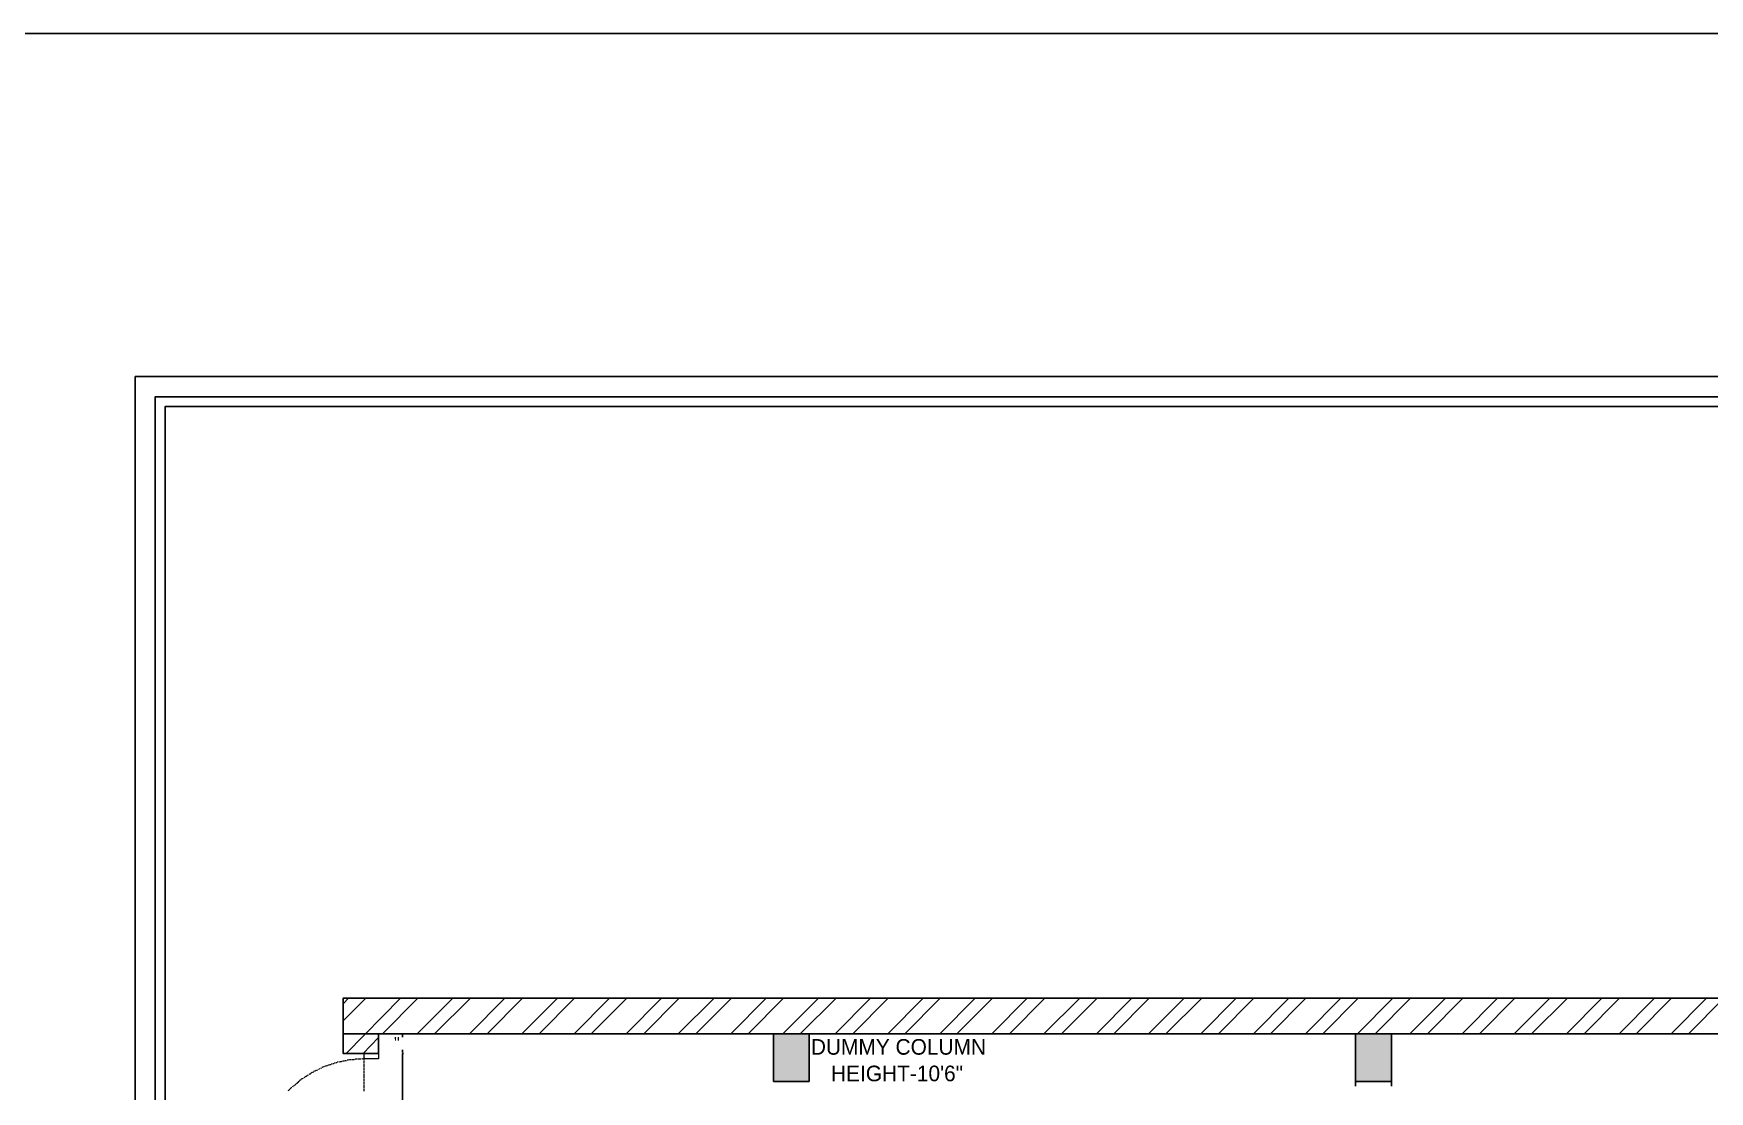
# Model space of a CAD drawing. Header units: inches. Extents: x 9636 to 21597, y -10243 to 557.
# Drawn here: x 13988.5 to 14413.9, y -1627.1 to -1358.7 of the extents above; entities that cross this region are included whole.
import ezdxf

# ---------------------------------------------------------------- set-up
doc = ezdxf.new("R2010")
doc.units = ezdxf.units.IN
doc.header["$MEASUREMENT"] = 0
for name, color, linetype in [('PDF_0', 7, 'Continuous'), ('PDF_A-Door-Frame', 1, 'Continuous'), ('PDF_FURNI', 7, 'Continuous'), ('PDF_Text', 5, 'Continuous')]:
    doc.layers.add(name, color=color, linetype=linetype)
doc.layers.add('PDF_A-Door-Swing', color=9, linetype='Continuous', true_color=0x808080)
doc.layers.add('PDF_IEL-HATCH-002', color=7, linetype='Continuous', true_color=0xf27172)
doc.styles.add('PDF Stylus BT', font='stylu.ttf')

msp = doc.modelspace()

# ---------------------------------------------------------------- linework, layer by layer
at = {"color": 3}
msp.add_lwpolyline([(17284.65, -1358.66), (12774.54, -1358.66), (12774.54, -10242.64), (17284.65, -10242.64)], close=True, dxfattribs=at)
at = {"layer": 'PDF_0', "lineweight": 25}
for points in [[(14503.06, -1728.49), (14503.06, -1776.51), (14669.09, -1776.51), (14669.09, -1612.48), (14076.09, -1612.48), (14076.09, -1617.47), (14067.11, -1617.47), (14067.11, -1603.5), (14678.07, -1603.5), (14678.07, -1776.51), (14678.07, -1785.49), (14118.13, -1785.49), (14118.13, -1776.51), (14494.08, -1776.51), (14494.08, -1728.49)], [(14185.36, -1612.48), (14185.36, -1624.58), (14176.38, -1624.58), (14176.38, -1612.48)], [(14333.17, -1612.48), (14333.17, -1624.58), (14324.06, -1624.58), (14324.06, -1612.48)], [(14082.45, -1617.47), (14082.2, -1617.47)]]:
    msp.add_lwpolyline(points, close=True, dxfattribs=at)
for points in [[(14076.09, -1612.48), (14067.11, -1612.48)], [(14082.2, -1612.48), (14082.45, -1612.48)], [(14324.06, -1612.48), (14324.06, -1618.34)], [(14333.17, -1612.48), (14333.17, -1618.34)], [(14324.06, -1620.84), (14324.06, -1625.83)], [(14333.17, -1620.84), (14333.17, -1625.83)]]:
    msp.add_lwpolyline(points, dxfattribs=at)
at = {"layer": 'PDF_0', "color": 5, "lineweight": 25}
for points in [[(14082.2, -1612.73), (14082.2, -1613.35)], [(14082.2, -1617.22), (14082.2, -1616.6)], [(14082.2, -1617.6), (14082.2, -1630.82)]]:
    msp.add_lwpolyline(points, dxfattribs=at)
at = {"layer": 'PDF_0', "color": 5, "transparency": 33554559}
for points in [[(14082.2, -1612.73), (14082.33, -1612.73), (14082.2, -1612.48)], [(14082.2, -1617.22), (14082.33, -1617.22), (14082.2, -1617.47)], [(14082.2, -1617.6), (14082.33, -1617.6), (14082.2, -1617.47)]]:
    msp.add_solid(points, dxfattribs=at)
at = {"layer": 'PDF_A-Door-Frame', "lineweight": 5}
msp.add_lwpolyline([(14072.47, -1617.47), (14076.09, -1617.47), (14076.09, -1618.84), (14072.47, -1618.84)], close=True, dxfattribs=at)
at = {"layer": 'PDF_A-Door-Swing', "lineweight": 5}
for points in [[(14063.37, -1620.46), (14063.12, -1620.59)], [(14063.74, -1620.34), (14063.49, -1620.46)], [(14063.99, -1620.34), (14063.87, -1620.34)], [(14064.36, -1620.22), (14064.11, -1620.22)], [(14064.74, -1620.09), (14064.49, -1620.09)], [(14065.11, -1619.97), (14064.86, -1619.97)], [(14065.49, -1619.84), (14065.24, -1619.84)], [(14065.86, -1619.72), (14065.61, -1619.72)], [(14066.24, -1619.59), (14065.99, -1619.72)], [(14066.61, -1619.59), (14066.36, -1619.59)], [(14066.98, -1619.47), (14066.73, -1619.59)], [(14067.36, -1619.47), (14067.11, -1619.47)], [(14067.61, -1619.34), (14067.48, -1619.47)], [(14067.98, -1619.34), (14067.73, -1619.34)], [(14068.36, -1619.22), (14068.11, -1619.22)], [(14068.73, -1619.09), (14068.48, -1619.22)], [(14069.1, -1619.09), (14068.98, -1619.09), (14068.85, -1619.09)], [(14069.48, -1619.09), (14069.23, -1619.09)], [(14069.85, -1619.09), (14069.6, -1619.09)], [(14070.23, -1618.97), (14069.98, -1619.09)], [(14070.6, -1618.97), (14070.35, -1618.97)], [(14070.98, -1618.97), (14070.73, -1618.97)], [(14071.35, -1618.97), (14071.1, -1618.97)], [(14071.72, -1618.97), (14071.47, -1618.97)], [(14072.1, -1618.84), (14071.85, -1618.97)], [(14072.47, -1618.59), (14072.47, -1618.84), (14072.22, -1618.84)], [(14072.47, -1619.22), (14072.47, -1618.97)], [(14072.47, -1619.59), (14072.47, -1619.34)], [(14072.47, -1619.97), (14072.47, -1619.72)], [(14072.47, -1620.34), (14072.47, -1620.09)], [(14072.47, -1620.71), (14072.47, -1620.46)], [(14055.76, -1624.58), (14055.63, -1624.83)], [(14056.13, -1624.46), (14056.01, -1624.46), (14055.88, -1624.58)], [(14056.38, -1624.21), (14056.13, -1624.33)], [(14057, -1623.83), (14056.76, -1623.96), (14056.51, -1624.08)], [(14057.38, -1623.58), (14057.13, -1623.71)], [(14057.63, -1623.33), (14057.38, -1623.46)], [(14058, -1623.21), (14057.75, -1623.33)], [(14058.25, -1622.96), (14058, -1623.08)], [(14058.88, -1622.46), (14058.63, -1622.71), (14058.38, -1622.83)], [(14059.25, -1622.34), (14059, -1622.46)], [(14059.62, -1622.21), (14059.37, -1622.34)], [(14059.87, -1621.96), (14059.62, -1622.09)], [(14060.25, -1621.84), (14060, -1621.96)], [(14060.62, -1621.71), (14060.37, -1621.84)], [(14060.87, -1621.46), (14060.75, -1621.59)], [(14061.25, -1621.34), (14061, -1621.46)], [(14061.62, -1621.21), (14061.37, -1621.34)], [(14061.87, -1620.96), (14061.74, -1621.09)], [(14062.24, -1620.84), (14062.12, -1620.96), (14061.99, -1620.96)], [(14062.62, -1620.71), (14062.37, -1620.84)], [(14062.99, -1620.59), (14062.74, -1620.71)], [(14072.47, -1621.09), (14072.47, -1620.84)], [(14072.47, -1621.46), (14072.47, -1621.21)], [(14072.47, -1621.84), (14072.47, -1621.59)], [(14072.47, -1622.21), (14072.47, -1621.96)], [(14072.47, -1622.59), (14072.47, -1622.34)], [(14072.47, -1622.96), (14072.47, -1622.71)], [(14072.47, -1623.33), (14072.47, -1623.08)], [(14072.47, -1623.71), (14072.47, -1623.46)], [(14072.47, -1624.08), (14072.47, -1623.83)], [(14072.47, -1624.46), (14072.47, -1624.21)], [(14072.47, -1624.83), (14072.47, -1624.58)], [(14053.26, -1626.83), (14053.14, -1627.08)], [(14053.51, -1626.58), (14053.39, -1626.83)], [(14053.76, -1626.33), (14053.64, -1626.58)], [(14054.14, -1626.08), (14053.89, -1626.33)], [(14054.39, -1625.83), (14054.26, -1626.08)], [(14054.63, -1625.58), (14054.51, -1625.83)], [(14055.26, -1625.08), (14055.01, -1625.33), (14054.76, -1625.58)], [(14055.51, -1624.83), (14055.38, -1625.08)], [(14072.47, -1625.2), (14072.47, -1624.96)], [(14072.47, -1625.58), (14072.47, -1625.33)], [(14072.47, -1625.95), (14072.47, -1625.7)], [(14072.47, -1626.33), (14072.47, -1626.08)], [(14072.47, -1626.7), (14072.47, -1626.45)], [(14072.47, -1627.08), (14072.47, -1626.83)]]:
    msp.add_lwpolyline(points, dxfattribs=at)
at = {"layer": 'PDF_FURNI', "lineweight": 25}
for points in [[(14014.35, -2064.28), (14014.35, -1445.71), (14880.01, -1445.71), (14880.01, -2064.28)], [(14019.46, -2059.16), (14019.46, -1450.82), (14874.9, -1450.82), (14874.9, -2059.16)], [(14021.95, -2056.67), (14021.95, -1453.32), (14872.4, -1453.32), (14872.4, -2056.67)]]:
    msp.add_lwpolyline(points, close=True, dxfattribs=at)
at = {"layer": 'PDF_IEL-HATCH-002', "lineweight": 25}
for points in [[(14067.11, -1604.87), (14068.48, -1603.5)], [(14067.11, -1609.24), (14072.85, -1603.5)], [(14067.86, -1617.47), (14081.7, -1603.5)], [(14077.09, -1612.48), (14086.07, -1603.5)], [(14085.94, -1612.48), (14094.92, -1603.5)], [(14090.31, -1612.48), (14099.42, -1603.5)], [(14099.17, -1612.48), (14108.15, -1603.5)], [(14103.66, -1612.48), (14112.64, -1603.5)], [(14112.51, -1612.48), (14121.49, -1603.5)], [(14116.88, -1612.48), (14125.86, -1603.5)], [(14125.73, -1612.48), (14134.72, -1603.5)], [(14130.1, -1612.48), (14139.08, -1603.5)], [(14138.96, -1612.48), (14147.94, -1603.5)], [(14143.45, -1612.48), (14152.43, -1603.5)], [(14152.18, -1612.48), (14161.28, -1603.5)], [(14156.67, -1612.48), (14165.65, -1603.5)], [(14165.53, -1612.48), (14174.51, -1603.5)], [(14169.89, -1612.48), (14178.87, -1603.5)], [(14178.75, -1612.48), (14187.73, -1603.5)], [(14183.11, -1612.48), (14192.22, -1603.5)], [(14191.97, -1612.48), (14200.95, -1603.5)], [(14196.46, -1612.48), (14205.44, -1603.5)], [(14205.32, -1612.48), (14214.3, -1603.5)], [(14209.68, -1612.48), (14218.66, -1603.5)], [(14218.54, -1612.48), (14227.52, -1603.5)], [(14222.9, -1612.48), (14231.88, -1603.5)], [(14231.76, -1612.48), (14240.74, -1603.5)], [(14236.25, -1612.48), (14245.23, -1603.5)], [(14244.98, -1612.48), (14254.09, -1603.5)], [(14249.47, -1612.48), (14258.45, -1603.5)], [(14258.33, -1612.48), (14267.31, -1603.5)], [(14262.69, -1612.48), (14271.68, -1603.5)], [(14271.55, -1612.48), (14280.53, -1603.5)], [(14275.92, -1612.48), (14285.02, -1603.5)], [(14284.77, -1612.48), (14293.75, -1603.5)], [(14289.26, -1612.48), (14298.24, -1603.5)], [(14298.12, -1612.48), (14307.1, -1603.5)], [(14302.49, -1612.48), (14311.47, -1603.5)], [(14311.34, -1612.48), (14320.32, -1603.5)], [(14315.71, -1612.48), (14324.69, -1603.5)], [(14324.56, -1612.48), (14333.54, -1603.5)], [(14329.05, -1612.48), (14338.04, -1603.5)], [(14337.79, -1612.48), (14346.89, -1603.5)], [(14342.28, -1612.48), (14351.26, -1603.5)], [(14351.13, -1612.48), (14360.11, -1603.5)], [(14355.5, -1612.48), (14364.48, -1603.5)], [(14364.35, -1612.48), (14373.34, -1603.5)], [(14368.72, -1612.48), (14377.83, -1603.5)], [(14377.58, -1612.48), (14386.56, -1603.5)], [(14382.07, -1612.48), (14391.05, -1603.5)], [(14390.92, -1612.48), (14399.9, -1603.5)], [(14395.29, -1612.48), (14404.27, -1603.5)], [(14404.15, -1612.48), (14413.13, -1603.5)], [(14408.51, -1612.48), (14417.49, -1603.5)], [(14072.22, -1617.47), (14076.09, -1613.48)]]:
    msp.add_lwpolyline(points, dxfattribs=at)
at = {"layer": 'PDF_IEL-HATCH-002', "color": 251, "true_color": 0x636466, "transparency": 33554559}
for points in [[(14185.36, -1612.48), (14176.38, -1612.48), (14185.36, -1624.58)], [(14176.38, -1612.48), (14185.36, -1624.58), (14176.38, -1624.58)], [(14333.17, -1612.48), (14324.06, -1612.48), (14333.17, -1624.58)], [(14324.06, -1612.48), (14333.17, -1624.58), (14324.06, -1624.58)]]:
    msp.add_solid(points, dxfattribs=at)

# ---------------------------------------------------------------- texts
at = {"layer": 'PDF_Text', "insert": (14080.05, -1614.83), "char_height": 3, "attachment_point": 4, "style": 'PDF Stylus BT'}
msp.add_mtext('"', dxfattribs=at)
at = {"layer": 'PDF_Text', "color": 116, "true_color": 0x136734, "char_height": 3.9622, "attachment_point": 4, "style": 'PDF Stylus BT'}
for s, insert in [('DUMMY COLUMN', (14185.83, -1615.85)), ('HEIGHT-10\'6"', (14190.94, -1622.59))]:
    msp.add_mtext(s, dxfattribs=dict(at, insert=insert))

doc.saveas('drawing.dxf')
